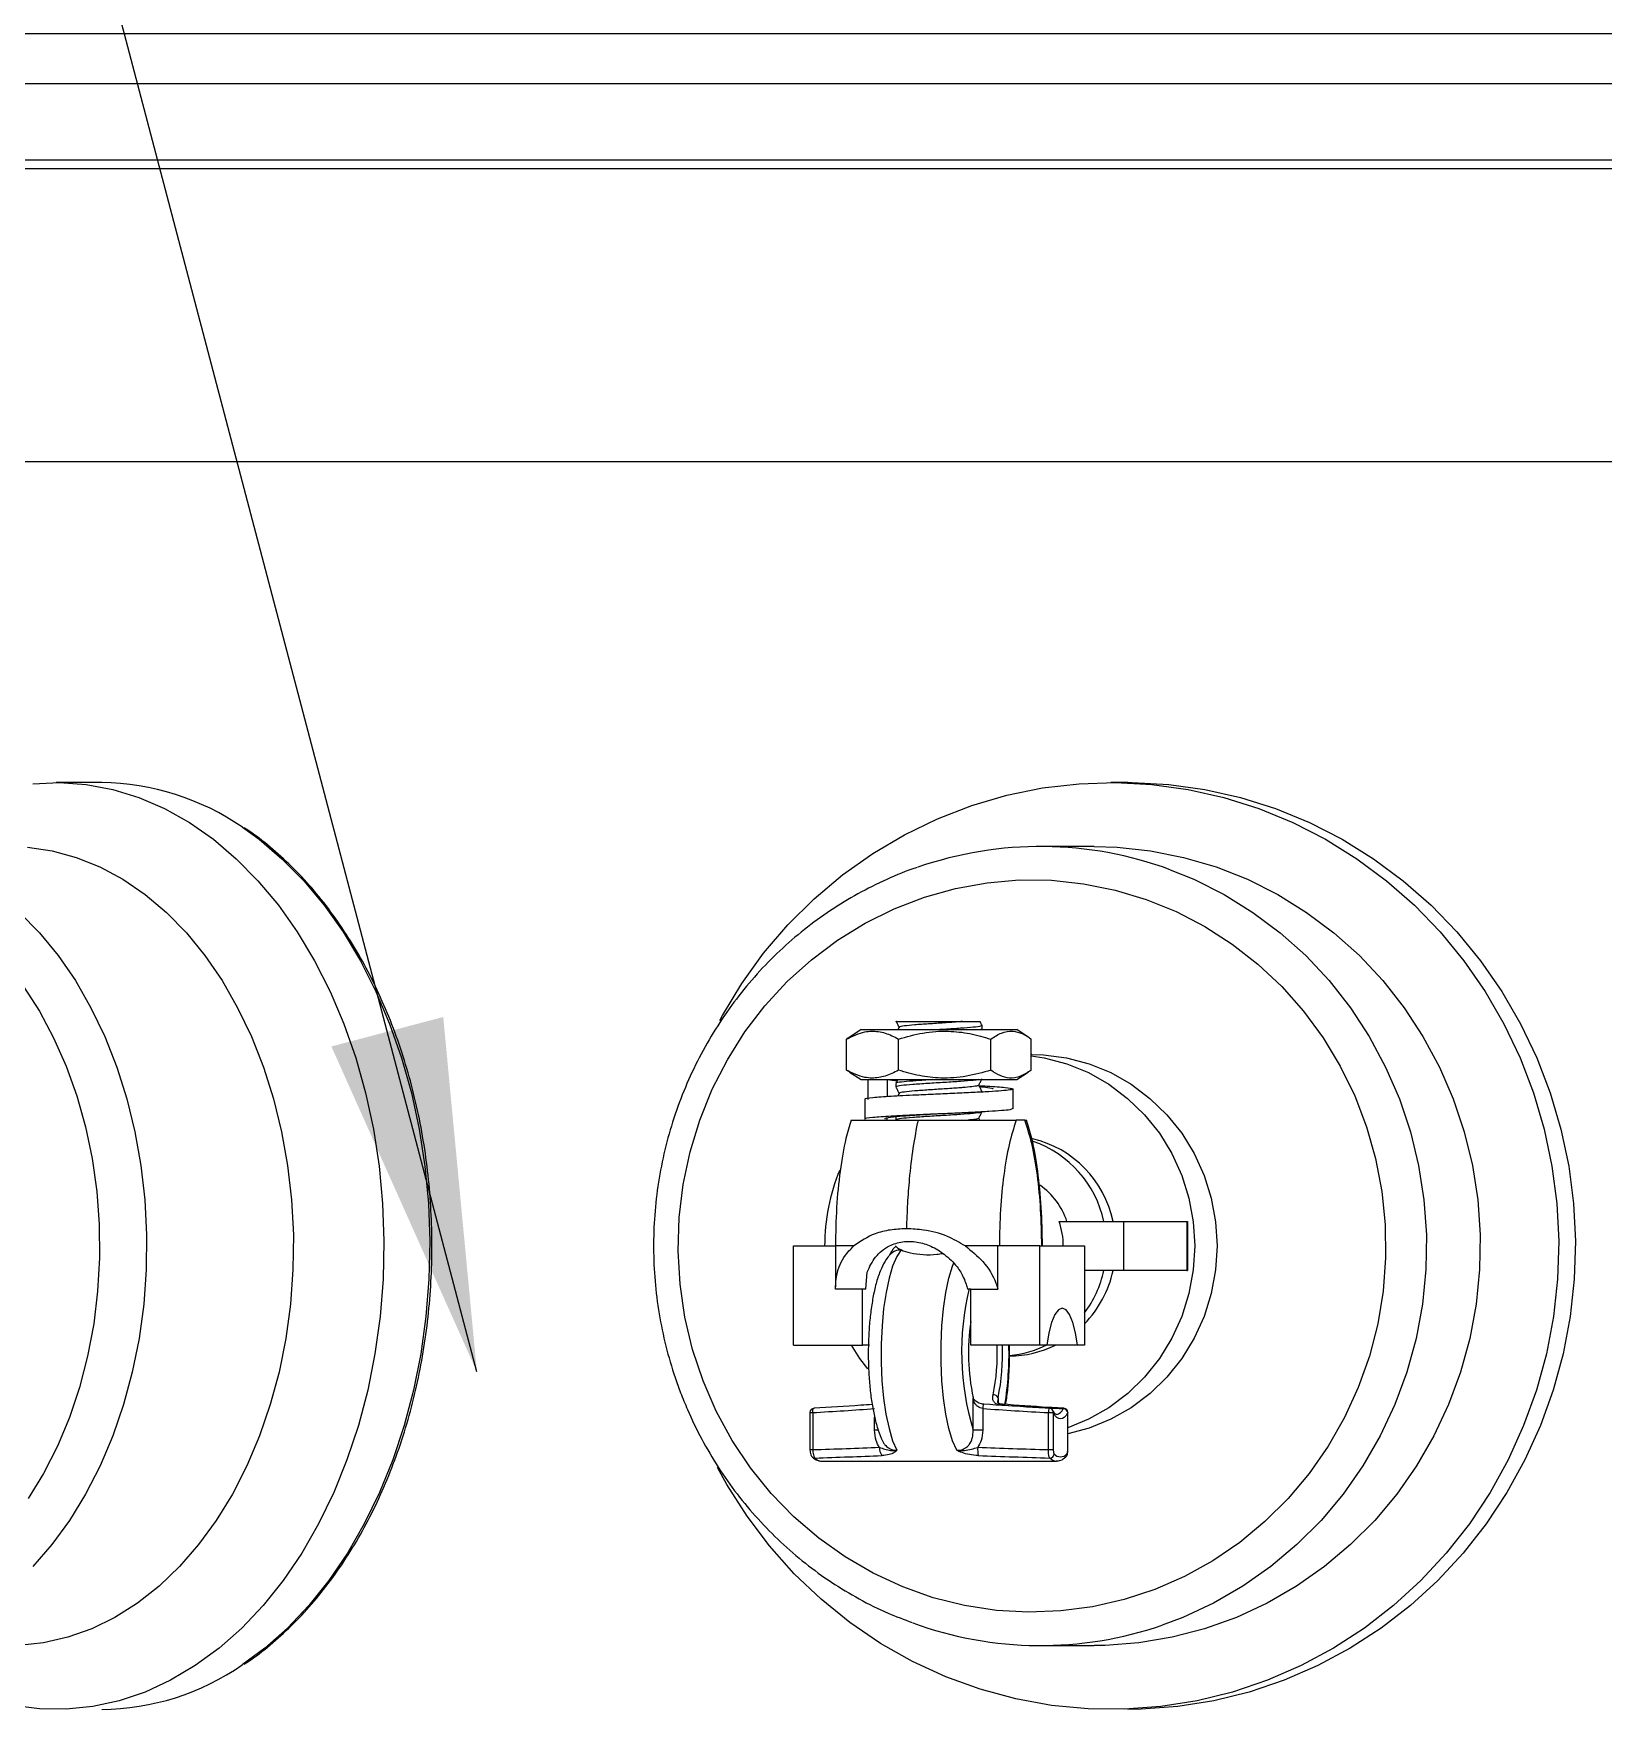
# Model space of a CAD drawing. Header units: millimetres. Extents: x 0 to 6631, y 0 to 4689.
# Drawn here: x 1209.8 to 1391.9, y 3363.9 to 3558.3 of the extents above; entities that cross this region are included whole.
import ezdxf

# ---------------------------------------------------------------- set-up
doc = ezdxf.new("R2010")
doc.units = ezdxf.units.MM
doc.header["$LTSCALE"] = 13
doc.layers.add('几何体', color=7, linetype='Continuous')
doc.layers.add('注释', color=2, linetype='Continuous')
doc.styles.get("Standard").update_dxf_attribs({"font": 'gbenor.shx', "bigfont": 'gbcbig.shx'})
doc.dimstyles.new('SLDDIMSTYLE2', dxfattribs={"dimtxt": 0.18, "dimasz": 40.8, "dimexe": 0, "dimexo": 0.0625, "dimgap": 0, "dimtad": 0, "dimtih": 1, "dimtoh": 1, "dimdec": 0, "dimrnd": 1e-09, "dimzin": 0, "dimdsep": 46, "dimtxsty": 'Standard', "dimsah": 1, "dimcen": 0.09, "dimadec": 0, "dimazin": 0, "dimtfac": 40.8, "dimtdec": 0, "dimtofl": 0, "dimtmove": 0, "dimatfit": 3, "dimfxl": 1, "dimfrac": 2, "dimtolj": 1, "dimtzin": 0, "dimarcsym": 0})

msp = doc.modelspace()

# ---------------------------------------------------------------- linework, layer by layer
at = {"layer": '几何体'}
for p, q in [((1162.88, 3558.35), (1647.83, 3558.35)), ((1652.35, 3552.53), (1158.35, 3552.53)), ((1133.85, 3542.69), (1676.85, 3542.69)), ((1158.35, 3543.69), (1652.35, 3543.69)), ((1134.42, 3508.69), (1676.29, 3508.69)), ((1217.7, 3471.46), (1212.39, 3471.46)), ((1336.67, 3471.46), (1334.72, 3471.46)), ((1332.8, 3464.03), (1326.57, 3464.03)), ((1304.44, 3441.91), (1304.07, 3441.69)), ((1304.07, 3438.09), (1304.07, 3441.69)), ((1305.76, 3442.79), (1304.43, 3441.93)), ((1305.76, 3442.79), (1319.84, 3442.79)), ((1310.17, 3443.07), (1310.03, 3442.79)), ((1310.09, 3438.09), (1310.09, 3441.69)), ((1319.7, 3442.85), (1319.63, 3442.79)), ((1319.78, 3442.85), (1319.78, 3443.26)), ((1319.84, 3442.79), (1323.8, 3442.79)), ((1320.8, 3438.09), (1320.8, 3441.69)), ((1325.14, 3441.93), (1323.8, 3442.79)), ((1325.49, 3438.09), (1325.49, 3441.69)), ((1325.57, 3439.91), (1325.49, 3439.91)), ((1304.07, 3438.09), (1304.44, 3437.88)), ((1304.42, 3437.85), (1305.76, 3436.99)), ((1323.8, 3436.99), (1325.14, 3437.85)), ((1305.76, 3436.99), (1319.84, 3436.99)), ((1306.57, 3434.69), (1306.57, 3436.99)), ((1308.76, 3436.99), (1309.93, 3436.84)), ((1308.76, 3436.99), (1308.76, 3435.01)), ((1309.78, 3436.55), (1309.78, 3436.14)), ((1319.84, 3436.99), (1323.8, 3436.99)), ((1323.4, 3433.61), (1323.4, 3435.91)), ((1306.17, 3434.72), (1306.17, 3432.42)), ((1310.17, 3435.4), (1310, 3435.08)), ((1308.76, 3432.29), (1308.76, 3432.5)), ((1309.78, 3432.72), (1309.78, 3432.31)), ((1314.79, 3433.01), (1314.79, 3433.01)), ((1319.52, 3432.29), (1319.4, 3432.51)), ((1319.7, 3433.27), (1319.68, 3433.25)), ((1324.76, 3432.29), (1323.73, 3432.29)), ((1324.76, 3432.29), (1324.98, 3432.29)), ((1328.73, 3420.54), (1336.21, 3420.54)), ((1336.21, 3414.84), (1336.21, 3420.54)), ((1336.21, 3420.54), (1343.55, 3420.54)), ((1343.55, 3420.54), (1343.55, 3414.84)), ((1343.55, 3420.54), (1343.61, 3420.54)), ((1343.61, 3420.54), (1343.61, 3414.84)), ((1311.05, 3419.69), (1310.93, 3419.69)), ((1297.9, 3406.19), (1297.9, 3417.69)), ((1297.9, 3417.69), (1302.77, 3417.69)), ((1302.77, 3417.69), (1302.77, 3412.94)), ((1321.61, 3412.69), (1321.61, 3417.69)), ((1326.49, 3417.69), (1321.61, 3417.69)), ((1326.49, 3406.19), (1326.49, 3417.69)), ((1326.49, 3417.69), (1331.67, 3417.69)), ((1331.67, 3417.69), (1331.67, 3406.19)), ((1306.31, 3412.69), (1306.46, 3414.65)), ((1336.21, 3414.84), (1331.67, 3414.84)), ((1343.55, 3414.84), (1336.21, 3414.84)), ((1343.55, 3414.84), (1343.61, 3414.84)), ((1305.91, 3412.69), (1302.77, 3412.69)), ((1306.31, 3412.69), (1305.91, 3412.69)), ((1305.91, 3406.19), (1305.91, 3412.69)), ((1318.47, 3412.69), (1318.09, 3412.69)), ((1318.47, 3412.69), (1321.61, 3412.69)), ((1318.47, 3406.19), (1318.47, 3412.69)), ((1297.9, 3406.19), (1305.91, 3406.19)), ((1306.72, 3406.19), (1305.91, 3406.19)), ((1326.49, 3406.19), (1318.47, 3406.19)), ((1327.29, 3406.19), (1326.49, 3406.19)), ((1330.86, 3406.19), (1327.29, 3406.19)), ((1331.67, 3406.19), (1330.86, 3406.19)), ((1300.29, 3398.86), (1300.29, 3398.86)), ((1318.74, 3396.34), (1318.74, 3400.08)), ((1319.86, 3398.83), (1319.86, 3396.34)), ((1321.64, 3400.08), (1321.62, 3399.71)), ((1321.64, 3400.08), (1321.64, 3399.52)), ((1299.82, 3398.36), (1299.82, 3394.06)), ((1299.82, 3398.36), (1300.14, 3398.36)), ((1300.14, 3398.36), (1300.14, 3394.06)), ((1307.32, 3396.34), (1307.32, 3397.82)), ((1327.48, 3394.06), (1327.48, 3398.36)), ((1327.48, 3398.36), (1328.04, 3398.36)), ((1328.04, 3398.36), (1328.04, 3394.06)), ((1329.73, 3394.06), (1329.73, 3398.36)), ((1329.74, 3398.36), (1329.73, 3398.36)), ((1329.74, 3394.06), (1329.74, 3398.36)), ((1307.74, 3396.34), (1307.32, 3396.34)), ((1319.86, 3396.34), (1318.74, 3396.34)), ((1300.14, 3394.06), (1299.82, 3394.06)), ((1328.04, 3394.06), (1327.48, 3394.06)), ((1329.73, 3394.06), (1329.74, 3394.06)), ((1329.74, 3394.06), (1329.74, 3394.06)), ((1301.03, 3392.74), (1301.16, 3392.73)), ((1301.16, 3392.73), (1328.4, 3392.73)), ((1326.57, 3371.35), (1332.8, 3371.35))]:
    msp.add_line(p, q, dxfattribs=at)
at = {"layer": '几何体', "flags": 128}
for points in [[(1209.68, 3471.32), (1212.78, 3471.46), (1215.88, 3471.23), (1218.95, 3470.65), (1221.98, 3469.72), (1224.95, 3468.44), (1227.84, 3466.82), (1230.62, 3464.88), (1233.27, 3462.62), (1235.79, 3460.06), (1238.16, 3457.23), (1240.35, 3454.12), (1242.36, 3450.78), (1244.17, 3447.21), (1245.76, 3443.45), (1247.14, 3439.52), (1248.28, 3435.44), (1249.18, 3431.25), (1249.84, 3426.96), (1250.25, 3422.61), (1250.41, 3418.23), (1250.31, 3413.85), (1249.97, 3409.49), (1249.37, 3405.18), (1248.53, 3400.96), (1247.44, 3396.85), (1246.12, 3392.88), (1244.58, 3389.08), (1242.83, 3385.46), (1240.87, 3382.06), (1238.72, 3378.9), (1236.39, 3375.99), (1233.91, 3373.36), (1231.28, 3371.03), (1228.53, 3369.01), (1225.67, 3367.31), (1222.73, 3365.94), (1219.71, 3364.92), (1216.64, 3364.26), (1213.55, 3363.94), (1210.45, 3363.99), (1207.36, 3364.39)], [(1289.35, 3443.85), (1289.66, 3444.42), (1291.91, 3448.13), (1294.45, 3451.65), (1297.26, 3454.93), (1300.32, 3457.97), (1303.6, 3460.74), (1307.1, 3463.22), (1310.77, 3465.4), (1314.61, 3467.26), (1318.58, 3468.8), (1322.66, 3469.99), (1326.81, 3470.83), (1331.03, 3471.32), (1335.26, 3471.46), (1339.49, 3471.23), (1343.69, 3470.65), (1347.83, 3469.72), (1351.88, 3468.44), (1355.82, 3466.82), (1359.62, 3464.88), (1363.25, 3462.62), (1366.7, 3460.06), (1369.93, 3457.23), (1372.92, 3454.12), (1375.66, 3450.78), (1378.13, 3447.21), (1380.31, 3443.45), (1382.19, 3439.52), (1383.75, 3435.44), (1384.98, 3431.25), (1385.88, 3426.96), (1386.44, 3422.61), (1386.66, 3418.23), (1386.53, 3413.85), (1386.05, 3409.49), (1385.24, 3405.18), (1384.09, 3400.96), (1382.6, 3396.85), (1380.8, 3392.88), (1378.7, 3389.08), (1376.3, 3385.46), (1373.62, 3382.06), (1370.69, 3378.9), (1367.52, 3375.99), (1364.12, 3373.36), (1360.54, 3371.03), (1356.78, 3369.01), (1352.87, 3367.31), (1348.84, 3365.94), (1344.72, 3364.92), (1340.53, 3364.26), (1336.31, 3363.94), (1332.07, 3363.99), (1327.85, 3364.39), (1323.68, 3365.15), (1319.58, 3366.26), (1315.58, 3367.71), (1311.71, 3369.49), (1307.99, 3371.59), (1304.45, 3374), (1301.11, 3376.7), (1297.99, 3379.67), (1295.12, 3382.9), (1292.52, 3386.36), (1290.19, 3390.02), (1289.1, 3392)], [(1336.67, 3471.46), (1337.2, 3471.46), (1341.43, 3471.23), (1345.63, 3470.65), (1349.77, 3469.72), (1353.83, 3468.44), (1357.77, 3466.82), (1361.56, 3464.88), (1365.2, 3462.62), (1368.64, 3460.06), (1371.87, 3457.23), (1374.86, 3454.12), (1377.61, 3450.78), (1380.07, 3447.21), (1382.25, 3443.45), (1384.13, 3439.52), (1385.69, 3435.44), (1386.93, 3431.25), (1387.83, 3426.96), (1388.39, 3422.61), (1388.6, 3418.23), (1388.47, 3413.85), (1388, 3409.49), (1387.18, 3405.18), (1386.03, 3400.96), (1384.55, 3396.85), (1382.75, 3392.88), (1380.64, 3389.08), (1378.24, 3385.46), (1375.57, 3382.06), (1372.63, 3378.9), (1369.46, 3375.99), (1366.07, 3373.36), (1362.48, 3371.03), (1358.72, 3369.01), (1354.81, 3367.31), (1350.78, 3365.94), (1346.66, 3364.92), (1342.48, 3364.26), (1338.25, 3363.94), (1336.67, 3363.92)], [(1233.99, 3466.27), (1235.92, 3464.88), (1238.58, 3462.62), (1241.1, 3460.06), (1243.47, 3457.23), (1245.66, 3454.12), (1247.67, 3450.78), (1249.47, 3447.21), (1251.07, 3443.45), (1252.44, 3439.52), (1253.59, 3435.44), (1254.49, 3431.25), (1255.15, 3426.96), (1255.56, 3422.61), (1255.72, 3418.23), (1255.62, 3413.85), (1255.27, 3409.49), (1254.68, 3405.18), (1253.83, 3400.96), (1252.75, 3396.85), (1251.43, 3392.88), (1249.89, 3389.08), (1248.13, 3385.46), (1246.17, 3382.06), (1244.03, 3378.9), (1241.7, 3375.99), (1239.22, 3373.36), (1236.59, 3371.03), (1233.97, 3369.09)], [(1209.07, 3463.95), (1211.92, 3463.54), (1214.72, 3462.77), (1217.47, 3461.67), (1220.14, 3460.23), (1222.72, 3458.46), (1225.17, 3456.39), (1227.49, 3454.02), (1229.65, 3451.37), (1231.64, 3448.47), (1233.44, 3445.33), (1235.04, 3441.98), (1236.44, 3438.45), (1237.6, 3434.76), (1238.54, 3430.94), (1239.24, 3427.02), (1239.69, 3423.03), (1239.9, 3419), (1239.85, 3414.95), (1239.56, 3410.93), (1239.02, 3406.96), (1238.24, 3403.07), (1237.22, 3399.3), (1235.97, 3395.66), (1234.5, 3392.19), (1232.83, 3388.91), (1230.96, 3385.86), (1228.9, 3383.04), (1226.68, 3380.49), (1224.32, 3378.22), (1221.82, 3376.26), (1219.21, 3374.6), (1216.51, 3373.28), (1213.74, 3372.29), (1210.91, 3371.65), (1208.06, 3371.36)], [(1332.8, 3464.03), (1335.44, 3463.95), (1339.33, 3463.54), (1343.16, 3462.77), (1346.92, 3461.67), (1350.57, 3460.23), (1354.08, 3458.46), (1357.43, 3456.39), (1360.6, 3454.02), (1363.55, 3451.37), (1366.27, 3448.47), (1368.73, 3445.33), (1370.92, 3441.98), (1372.82, 3438.45), (1374.42, 3434.76), (1375.7, 3430.94), (1376.65, 3427.02), (1377.27, 3423.03), (1377.55, 3419), (1377.49, 3414.95), (1377.09, 3410.93), (1376.35, 3406.96), (1375.28, 3403.07), (1373.89, 3399.3), (1372.19, 3395.66), (1370.18, 3392.19), (1367.89, 3388.91), (1365.34, 3385.86), (1362.53, 3383.04), (1359.5, 3380.49), (1356.27, 3378.22), (1352.86, 3376.26), (1349.29, 3374.6), (1345.6, 3373.28), (1341.82, 3372.29), (1337.96, 3371.65), (1334.07, 3371.36), (1332.8, 3371.35)], [(1341.6, 3461.34), (1344.34, 3460.23), (1347.85, 3458.46), (1351.2, 3456.39), (1354.37, 3454.02), (1357.32, 3451.37), (1360.04, 3448.47), (1362.5, 3445.33), (1364.69, 3441.98), (1366.59, 3438.45), (1368.19, 3434.76), (1369.47, 3430.94), (1370.42, 3427.02), (1371.04, 3423.03), (1371.32, 3419), (1371.26, 3414.95), (1370.86, 3410.93), (1370.12, 3406.96), (1369.05, 3403.07), (1367.66, 3399.3), (1365.96, 3395.66), (1363.95, 3392.19), (1361.66, 3388.91), (1359.11, 3385.86), (1356.3, 3383.04), (1353.27, 3380.49), (1350.04, 3378.22), (1346.63, 3376.26), (1343.06, 3374.6), (1340.66, 3373.7)], [(1287.42, 3402.04), (1286.21, 3405.69), (1285.32, 3409.45), (1284.76, 3413.27), (1284.54, 3417.13), (1284.66, 3421), (1285.12, 3424.84), (1285.92, 3428.62), (1287.04, 3432.3), (1288.49, 3435.87), (1290.24, 3439.29), (1292.28, 3442.52), (1294.6, 3445.56), (1297.18, 3448.36), (1299.99, 3450.9), (1303.01, 3453.17), (1306.22, 3455.15), (1309.59, 3456.82), (1313.09, 3458.16), (1316.7, 3459.17), (1320.38, 3459.83), (1324.1, 3460.15), (1327.84, 3460.11), (1331.56, 3459.72), (1335.22, 3458.98), (1338.81, 3457.9), (1342.29, 3456.49), (1345.63, 3454.75), (1348.8, 3452.71), (1351.78, 3450.38), (1354.54, 3447.78), (1357.07, 3444.93), (1359.33, 3441.85), (1361.31, 3438.57), (1363, 3435.12), (1364.37, 3431.53), (1365.43, 3427.82), (1366.15, 3424.02), (1366.54, 3420.18), (1366.59, 3416.31), (1366.3, 3412.45), (1365.67, 3408.64), (1364.71, 3404.9), (1363.42, 3401.27), (1361.82, 3397.78), (1359.93, 3394.45), (1357.74, 3391.31), (1355.29, 3388.39), (1352.59, 3385.71), (1349.67, 3383.3), (1346.55, 3381.18), (1343.26, 3379.35), (1339.82, 3377.85), (1336.26, 3376.67), (1332.61, 3375.83), (1328.91, 3375.35), (1325.17, 3375.21), (1321.45, 3375.42), (1317.75, 3375.98), (1314.12, 3376.89), (1310.58, 3378.14), (1307.17, 3379.72), (1303.91, 3381.61), (1300.83, 3383.79), (1297.96, 3386.26), (1295.31, 3388.99), (1292.92, 3391.96), (1290.79, 3395.14), (1288.96, 3398.51), (1287.42, 3402.04)], [(1208.15, 3456.39), (1210.47, 3454.02), (1212.63, 3451.37), (1214.62, 3448.47), (1216.42, 3445.33), (1218.02, 3441.98), (1219.42, 3438.45), (1220.58, 3434.76), (1221.52, 3430.94), (1222.22, 3427.02), (1222.67, 3423.03), (1222.88, 3419), (1222.83, 3414.95), (1222.54, 3410.93), (1222, 3406.96), (1221.22, 3403.07), (1220.2, 3399.3), (1218.95, 3395.66), (1217.48, 3392.19), (1215.81, 3388.91), (1213.94, 3385.86), (1211.88, 3383.04), (1209.67, 3380.49)], [(1208.6, 3447.78), (1210.44, 3444.93), (1212.1, 3441.85), (1213.55, 3438.57), (1214.79, 3435.12), (1215.79, 3431.53), (1216.56, 3427.82), (1217.1, 3424.02), (1217.38, 3420.18), (1217.41, 3416.31), (1217.2, 3412.45), (1216.74, 3408.64), (1216.04, 3404.9), (1215.1, 3401.27), (1213.93, 3397.78), (1212.54, 3394.45), (1210.94, 3391.31), (1209.14, 3388.39)], [(1325.49, 3439.76), (1327, 3439.52), (1329.61, 3438.82), (1332.12, 3437.8), (1334.48, 3436.45), (1336.66, 3434.81), (1338.63, 3432.91), (1340.35, 3430.76), (1341.79, 3428.4), (1342.94, 3425.88), (1343.77, 3423.22), (1344.28, 3420.48), (1344.45, 3417.7), (1344.28, 3414.91), (1343.78, 3412.17), (1342.94, 3409.51), (1341.8, 3406.99), (1340.35, 3404.63), (1338.64, 3402.48), (1336.67, 3400.57), (1334.49, 3398.93), (1332.13, 3397.59), (1329.74, 3396.6)], [(1325.57, 3439.91), (1326.92, 3439.87), (1329.59, 3439.52), (1332.2, 3438.82), (1334.71, 3437.8), (1337.07, 3436.45), (1339.25, 3434.81), (1341.22, 3432.91), (1342.94, 3430.76), (1344.38, 3428.4), (1345.53, 3425.88), (1346.36, 3423.22), (1346.87, 3420.48), (1347.04, 3417.7), (1346.87, 3414.91), (1346.37, 3412.17), (1345.53, 3409.51), (1344.39, 3406.99), (1342.94, 3404.63), (1341.22, 3402.48), (1339.26, 3400.57), (1337.08, 3398.93), (1334.72, 3397.59), (1332.21, 3396.56), (1329.74, 3395.89)], [(1310.41, 3417.24), (1309.89, 3416.47), (1309.41, 3415.36), (1308.99, 3413.96), (1308.64, 3412.31), (1308.36, 3410.44), (1308.18, 3408.42), (1308.08, 3406.31), (1308.08, 3404.16), (1308.17, 3402.05), (1308.36, 3400.03), (1308.63, 3398.16), (1308.99, 3396.5), (1309.41, 3395.1), (1309.88, 3394)], [(1316.84, 3394), (1316.36, 3395.1), (1315.94, 3396.5), (1315.59, 3398.16), (1315.32, 3400.03), (1315.13, 3402.05), (1315.03, 3404.16), (1315.04, 3406.31), (1315.13, 3408.42), (1315.32, 3410.44), (1315.59, 3412.31), (1315.94, 3413.96), (1316.37, 3415.36), (1316.51, 3415.73)], [(1330.86, 3406.19), (1330.62, 3407.63), (1330.31, 3408.83), (1329.93, 3409.74), (1329.52, 3410.3), (1329.08, 3410.49), (1328.64, 3410.3), (1328.22, 3409.74), (1327.84, 3408.83), (1327.53, 3407.63), (1327.29, 3406.19)], [(1306.53, 3403.42), (1305.62, 3404.62), (1304.62, 3406.19)], [(1300.14, 3398.36), (1300.14, 3398.48), (1300.15, 3398.6), (1300.17, 3398.7), (1300.2, 3398.78), (1300.24, 3398.83), (1300.28, 3398.86), (1300.29, 3398.86)], [(1329.27, 3398.86), (1329.23, 3398.85), (1329.19, 3398.81)], [(1329.73, 3398.36), (1329.52, 3398.04), (1329.32, 3397.81), (1329.1, 3397.67), (1328.88, 3397.63), (1328.67, 3397.67), (1328.45, 3397.81), (1328.24, 3398.04), (1328.04, 3398.36)]]:
    msp.add_lwpolyline(points, dxfattribs=at)
at = {"layer": '几何体'}
for centre, radius, start, end in [((1217.3, 3442.03), 29.43, 55.4585, 89.229), ((1326.57, 3420.68), 43.35, 69.7238, 109.1588), ((1322.72, 3417.94), 12.54, 11.956, 76.5712), ((1321.58, 3417.91), 12.6, 12.0416, 70.8995), ((1324.4, 3417.7), 22.88, 157.3978, 180.0323), ((1321.64, 3417.83), 8.44, 18.7371, 54.8588), ((1320.43, 3417.69), 8.77, 359.9856, 18.9496), ((1310.39, 3415.44), 1.79, 89.3647, 137.7365), ((1321.27, 3417.62), 12.94, 323.4844, 347.5821), ((1322.42, 3417.59), 12.86, 315.9201, 347.6437), ((1348.44, 3405.36), 31.03, 166.2325, 196.8974), ((1343.7, 3405.27), 25.49, 171.7664, 191.7427), ((1298.65, 3405.14), 22.9, 348.1044, 2.6192), ((1297.83, 3405.12), 24.33, 348.0573, 2.5207), ((1287.08, 3405.14), 35.83, 350.5815, 1.6818), ((1321.88, 3416.93), 11.99, 275.2654, 296.8257), ((1322.98, 3416.91), 11.97, 270.0336, 296.4206), ((1300.32, 3398.36), 0.5, 93.2132, 180), ((1320.75, 3398.89), 0.897, 150.9022, 183.9912), ((1321.1, 3399.83), 0.595, 25.4311, 93.8957), ((1322.1, 3399.21), 0.121, 92.5311, 159.112), ((1328.42, 3398.43), 0.941, 152.7826, 184.1933), ((1327.56, 3398.36), 0.5, 28.6609, 86.9723), ((1328.19, 3399.17), 1.06, 281.5396, 340.4109), ((1329.19, 3398.27), 0.542, 9.5593, 90.4189), ((1329.24, 3398.36), 0.5, 0, 86.7868), ((1327.65, 3398.41), 0.396, 352.5359, 28.3621), ((1300.38, 3393.54), 0.453, 227.3716, 270.41), ((1301.26, 3393.91), 1.2, 223.4635, 258.7872), ((1309.36, 3394.26), 1.49, 177.159, 215.9023), ((1322.33, 3394.07), 3.06, 175.1785, 193.0204), ((1327.62, 3393.61), 0.522, 270.7751, 355.9692), ((1328.46, 3393.87), 1.14, 222.9012, 266.8776), ((1328.88, 3394.22), 0.984, 220.9944, 319.0056), ((1329.17, 3393.54), 0.455, 313.915, 4.3057), ((1326.57, 3414.69), 43.35, 249.9955, 288.9664), ((1217.41, 3393), 29.08, 270.5634, 304.7139)]:
    msp.add_arc(centre, radius, start, end, dxfattribs=at)
for centre, major_axis, ratio, start_param, end_param in [((1272.7, 3405.23), (64.1, 0), 0.11856, 5.154621, 5.28286), ((1356.6, 3405.23), (68.04, 0), 0.111705, 4.141918, 4.270157), ((1356.68, 3405.23), (64.23, 0), 0.110537, 4.141918, 4.270157), ((1276.9, 3405.23), (97, 0), 0.11856, 4.954355, 5.037412), ((1277.26, 3405.23), (96.74, 0), 0.129215, 4.953806, 5.037412), ((1352.15, 3405.23), (102.95, 0), 0.111705, 4.387366, 4.470423), ((1352.3, 3405.23), (103.21, 0), 0.121114, 4.387366, 4.470972)]:
    msp.add_ellipse(centre, major_axis=major_axis, ratio=ratio, start_param=start_param, end_param=end_param, dxfattribs=at)
for points, knots in [([(1234.19, 3369.18), (1234.34, 3369.27), (1235.38, 3369.91), (1237.23, 3371.39), (1239.71, 3373.61), (1242.05, 3376.11), (1244.24, 3378.85), (1246.28, 3381.82), (1248.16, 3385.01), (1249.85, 3388.38), (1251.35, 3391.93), (1252.66, 3395.63), (1253.76, 3399.46), (1254.64, 3403.39), (1255.31, 3407.41), (1255.76, 3411.49), (1255.99, 3415.61), (1255.99, 3419.73), (1255.76, 3423.85), (1255.32, 3427.93), (1254.65, 3431.95), (1253.76, 3435.88), (1252.67, 3439.71), (1251.36, 3443.42), (1249.86, 3446.97), (1248.17, 3450.35), (1246.3, 3453.53), (1244.25, 3456.51), (1242.05, 3459.26), (1239.71, 3461.77), (1237.23, 3463.99), (1235.38, 3465.46), (1234.35, 3466.1), (1234.21, 3466.19)], [0, 0, 0, 0, 0.0056178, 0.0396022, 0.0736256, 0.1076814, 0.1417621, 0.1758607, 0.2099709, 0.244088, 0.2782083, 0.3123288, 0.3464482, 0.380566, 0.4146822, 0.4487971, 0.4829113, 0.5170255, 0.5511407, 0.5852573, 0.6193764, 0.6534985, 0.6876244, 0.7217543, 0.7558884, 0.790026, 0.8241657, 0.8583045, 0.8924386, 0.9265627, 0.9606703, 0.9947536, 1, 1, 1, 1]), ([(1312.27, 3461.6), (1312.1, 3461.54), (1310.73, 3461.12), (1308.28, 3460.05), (1304.95, 3458.37), (1301.78, 3456.38), (1298.77, 3454.14), (1295.95, 3451.65), (1293.34, 3448.93), (1290.96, 3445.99), (1288.82, 3442.86), (1286.93, 3439.56), (1285.32, 3436.11), (1283.99, 3432.53), (1282.95, 3428.85), (1282.2, 3425.09), (1281.76, 3421.29), (1281.63, 3417.45), (1281.8, 3413.62), (1282.28, 3409.82), (1283.06, 3406.07), (1283.95, 3403.02), (1284.6, 3401.24), (1284.82, 3400.66)], [0, 0, 0, 0, 0.007633, 0.058432, 0.109241, 0.160063, 0.210899, 0.26175, 0.312619, 0.363504, 0.414405, 0.465323, 0.516255, 0.567201, 0.618159, 0.669127, 0.720104, 0.771087, 0.822074, 0.873063, 0.924052, 0.975038, 1, 1, 1, 1]), ([(1309.78, 3443.8), (1309.85, 3443.67), (1309.97, 3443.42), (1310.1, 3443.18), (1310.16, 3443.05)], [0, 0, 0, 0, 0.506905, 1, 1, 1, 1]), ([(1309.88, 3443.73), (1309.86, 3443.73), (1309.79, 3443.73), (1310.23, 3443.73), (1311.17, 3443.73), (1312.54, 3443.73), (1314.13, 3443.73), (1315.75, 3443.73), (1316.88, 3443.73), (1317.4, 3443.73), (1317.51, 3443.73)], [0, 0, 0, 0, 0.048326, 0.204282, 0.359897, 0.512776, 0.664827, 0.814641, 0.963122, 1, 1, 1, 1]), ([(1317.51, 3443.73), (1317.37, 3443.72), (1316.74, 3443.67), (1315.4, 3443.57), (1313.56, 3443.45), (1311.89, 3443.34), (1310.71, 3443.21), (1310.14, 3443.13), (1310.22, 3443.08), (1310.23, 3443.07)], [0, 0, 0, 0, 0.0498198, 0.2316683, 0.4122895, 0.5929108, 0.7747593, 0.9550422, 1, 1, 1, 1]), ([(1317.51, 3443.73), (1317.91, 3443.73), (1318.71, 3443.73), (1319.42, 3443.73), (1319.49, 3443.73), (1319.52, 3443.73)], [0, 0, 0, 0, 0.343461, 0.686866, 1, 1, 1, 1]), ([(1319.78, 3443.27), (1319.71, 3443.4), (1319.64, 3443.55), (1319.56, 3443.71), (1319.54, 3443.74)], [0, 0, 0, 0, 0.808721, 1, 1, 1, 1]), ([(1304.07, 3441.69), (1304.77, 3442.03), (1305.98, 3442.62), (1307.77, 3442.64), (1309.07, 3442.24), (1309.83, 3441.83), (1310.09, 3441.69)], [0, 0, 0, 0, 0.356439, 0.6081286, 0.8684544, 1, 1, 1, 1]), ([(1310.09, 3441.69), (1311.03, 3441.96), (1312.92, 3442.5), (1315.73, 3442.69), (1318.39, 3442.39), (1319.99, 3441.92), (1320.8, 3441.69)], [0, 0, 0, 0, 0.267276, 0.541818, 0.768445, 1, 1, 1, 1]), ([(1319.71, 3443.27), (1319.71, 3443.24), (1319.72, 3443.17), (1318.83, 3443.06), (1317.35, 3442.94), (1315.91, 3442.85), (1315.08, 3442.8), (1314.9, 3442.79)], [0, 0, 0, 0, 0.186065, 0.435219, 0.68299, 0.932909, 1, 1, 1, 1]), ([(1320.8, 3441.69), (1321.21, 3441.96), (1322.04, 3442.5), (1323.27, 3442.69), (1324.44, 3442.39), (1325.14, 3441.92), (1325.49, 3441.69)], [0, 0, 0, 0, 0.267276, 0.541818, 0.768445, 1, 1, 1, 1]), ([(1310.09, 3438.09), (1309.83, 3437.95), (1309.08, 3437.55), (1307.78, 3437.14), (1305.99, 3437.15), (1304.77, 3437.74), (1304.07, 3438.09)], [0, 0, 0, 0, 0.131547, 0.383647, 0.643559, 1, 1, 1, 1]), ([(1320.8, 3438.09), (1319.87, 3437.82), (1317.97, 3437.28), (1315.16, 3437.09), (1312.5, 3437.39), (1310.9, 3437.85), (1310.09, 3438.09)], [0, 0, 0, 0, 0.267276, 0.541818, 0.768445, 1, 1, 1, 1]), ([(1325.49, 3438.09), (1325.08, 3437.82), (1324.25, 3437.28), (1323.02, 3437.09), (1321.86, 3437.39), (1321.16, 3437.85), (1320.8, 3438.09)], [0, 0, 0, 0, 0.267276, 0.541818, 0.768445, 1, 1, 1, 1]), ([(1319.43, 3436.29), (1319.74, 3436.27), (1321.06, 3436.21), (1322.61, 3436.09), (1323.6, 3435.94), (1323.24, 3435.8), (1322.11, 3435.69), (1320.64, 3435.59), (1318.77, 3435.49), (1316.64, 3435.39), (1314.37, 3435.29), (1311.77, 3435.17), (1309.05, 3435.04), (1307.01, 3434.89), (1306.06, 3434.78), (1306.23, 3434.73), (1306.25, 3434.72)], [0, 0, 0, 0, 0.029486, 0.125557, 0.220804, 0.316582, 0.380461, 0.44478, 0.50829, 0.572697, 0.63633, 0.700472, 0.795898, 0.891969, 0.987216, 1, 1, 1, 1]), ([(1310, 3436.99), (1309.99, 3436.97), (1309.92, 3436.83), (1309.85, 3436.69), (1309.78, 3436.56)], [0, 0, 0, 0, 0.117647, 1, 1, 1, 1]), ([(1309.78, 3436.13), (1309.85, 3436.01), (1309.97, 3435.76), (1310.1, 3435.51), (1310.16, 3435.39)], [0, 0, 0, 0, 0.5069049, 1, 1, 1, 1]), ([(1319.39, 3436.99), (1319.21, 3436.96), (1318.77, 3436.89), (1317.33, 3436.78), (1315.45, 3436.66), (1313.45, 3436.54), (1311.65, 3436.42), (1310.37, 3436.3), (1309.74, 3436.2), (1309.85, 3436.15), (1309.88, 3436.13)], [0, 0, 0, 0, 0.104905, 0.243968, 0.384238, 0.523563, 0.662887, 0.803157, 0.94222, 1, 1, 1, 1]), ([(1314.09, 3436.99), (1313.89, 3436.98), (1313.03, 3436.92), (1311.65, 3436.83), (1310.38, 3436.71), (1309.76, 3436.62), (1309.84, 3436.57), (1309.86, 3436.56)], [0, 0, 0, 0, 0.086757, 0.366973, 0.64909, 0.928782, 1, 1, 1, 1]), ([(1319.31, 3436.33), (1319.3, 3436.31), (1319.3, 3436.25), (1318.65, 3436.16), (1317.81, 3436.08), (1316.73, 3436), (1315.4, 3435.91), (1313.56, 3435.79), (1311.89, 3435.67), (1310.71, 3435.55), (1310.14, 3435.46), (1310.22, 3435.41), (1310.23, 3435.4)], [0, 0, 0, 0, 0.070637, 0.18146, 0.291945, 0.32722, 0.455979, 0.583869, 0.711759, 0.840517, 0.968167, 1, 1, 1, 1]), ([(1319.39, 3436.33), (1319.46, 3436.46), (1319.58, 3436.71), (1319.71, 3436.96), (1319.78, 3437.08)], [0, 0, 0, 0, 0.4999987, 1, 1, 1, 1]), ([(1319.78, 3435.6), (1319.71, 3435.73), (1319.59, 3435.98), (1319.46, 3436.22), (1319.4, 3436.35)], [0, 0, 0, 0, 0.506836, 1, 1, 1, 1]), ([(1319.49, 3436.18), (1319.81, 3436.15), (1320.68, 3436.07), (1321.18, 3435.98), (1321.04, 3435.92), (1321.01, 3435.91)], [0, 0, 0, 0, 0.328299, 0.879616, 1, 1, 1, 1]), ([(1304.61, 3432.28), (1304.4, 3431.6), (1303.88, 3429.93), (1303.29, 3426.44), (1302.85, 3422.19), (1302.8, 3419.19), (1302.77, 3417.69)], [0, 0, 0, 0, 0.188096, 0.45994, 0.730574, 1, 1, 1, 1]), ([(1304.58, 3432.29), (1304.58, 3432.29), (1304.49, 3432.29), (1304.76, 3432.29), (1305.41, 3432.29), (1306.83, 3432.29), (1309.16, 3432.29), (1311.31, 3432.29), (1312.39, 3432.29)], [0, 0, 0, 0, 0.010906, 0.14999, 0.286803, 0.433699, 0.716119, 1, 1, 1, 1]), ([(1323.29, 3433.61), (1323.25, 3433.57), (1323.19, 3433.49), (1322.1, 3433.39), (1320.65, 3433.29), (1318.77, 3433.19), (1316.64, 3433.09), (1314.37, 3432.99), (1311.77, 3432.87), (1309.05, 3432.74), (1307.01, 3432.59), (1306.06, 3432.48), (1306.23, 3432.43), (1306.25, 3432.42)], [0, 0, 0, 0, 0.099098, 0.183317, 0.268116, 0.351849, 0.436766, 0.520661, 0.605227, 0.731039, 0.857701, 0.983278, 1, 1, 1, 1]), ([(1314.8, 3433.01), (1314.14, 3432.97), (1312.66, 3432.88), (1310.58, 3432.74), (1309.08, 3432.59), (1308.39, 3432.48), (1308.51, 3432.43), (1308.52, 3432.42)], [0, 0, 0, 0, 0.202148, 0.456417, 0.712411, 0.966204, 1, 1, 1, 1]), ([(1319.67, 3433.24), (1319.66, 3433.22), (1319.65, 3433.16), (1318.82, 3433.06), (1317.35, 3432.95), (1315.45, 3432.83), (1313.46, 3432.71), (1311.65, 3432.59), (1310.37, 3432.47), (1309.74, 3432.37), (1309.85, 3432.31), (1309.88, 3432.3)], [0, 0, 0, 0, 0.057142, 0.184542, 0.311233, 0.439023, 0.565951, 0.69288, 0.82067, 0.947361, 1, 1, 1, 1]), ([(1311.05, 3419.69), (1311.08, 3420.67), (1311.15, 3422.62), (1311.39, 3425.78), (1311.77, 3429.11), (1312.18, 3431.23), (1312.39, 3432.29)], [0, 0, 0, 0, 0.213867, 0.427737, 0.713867, 1, 1, 1, 1]), ([(1312.39, 3432.29), (1313.49, 3432.29), (1315.71, 3432.29), (1318.59, 3432.29), (1320.71, 3432.29), (1322.1, 3432.29), (1323.17, 3432.29), (1323.54, 3432.29), (1323.73, 3432.29)], [0, 0, 0, 0, 0.2485893, 0.4982993, 0.6282504, 0.749296, 0.8722854, 1, 1, 1, 1]), ([(1319.31, 3432.5), (1319.3, 3432.48), (1319.29, 3432.42), (1318.83, 3432.35), (1318.31, 3432.3), (1318.16, 3432.29)], [0, 0, 0, 0, 0.313101, 0.80433, 1, 1, 1, 1]), ([(1319.39, 3432.5), (1319.46, 3432.62), (1319.58, 3432.88), (1319.71, 3433.13), (1319.78, 3433.25)], [0, 0, 0, 0, 0.499999, 1, 1, 1, 1]), ([(1323.73, 3432.29), (1323.45, 3431.38), (1322.88, 3429.57), (1322.27, 3425.97), (1321.87, 3421.95), (1321.81, 3419.11), (1321.79, 3417.69)], [0, 0, 0, 0, 0.250026, 0.5, 0.749974, 1, 1, 1, 1]), ([(1326.71, 3417.69), (1326.68, 3419.11), (1326.63, 3421.95), (1326.23, 3425.97), (1325.62, 3429.57), (1325.05, 3431.38), (1324.76, 3432.29)], [0, 0, 0, 0, 0.250026, 0.5, 0.749974, 1, 1, 1, 1]), ([(1326.79, 3417.69), (1326.76, 3419.19), (1326.71, 3422.19), (1326.27, 3426.44), (1325.68, 3429.93), (1325.16, 3431.6), (1324.95, 3432.28)], [0, 0, 0, 0, 0.269426, 0.540008, 0.811787, 1, 1, 1, 1]), ([(1310.93, 3419.69), (1310.33, 3419.66), (1309.1, 3419.59), (1306.94, 3419.08), (1305.69, 3418.22), (1304.91, 3417.69)], [0, 0, 0, 0, 0.266654, 0.541385, 1, 1, 1, 1]), ([(1306.46, 3414.65), (1306.74, 3415.26), (1307.3, 3416.48), (1308.8, 3417.7), (1310.54, 3418.26), (1312.24, 3418.23), (1313.92, 3417.7), (1315.53, 3416.71), (1316.64, 3415.62), (1317.17, 3414.87), (1317.3, 3414.67)], [0, 0, 0, 0, 0.1649535, 0.3306884, 0.4484431, 0.5665536, 0.678375, 0.8013867, 0.9477261, 1, 1, 1, 1]), ([(1317.84, 3417.69), (1317.16, 3418.09), (1315.66, 3418.98), (1313.28, 3419.58), (1311.7, 3419.66), (1311.05, 3419.69)], [0, 0, 0, 0, 0.327432, 0.722961, 1, 1, 1, 1]), ([(1302.77, 3412.69), (1302.82, 3413.46), (1302.93, 3415.08), (1303.91, 3416.72), (1304.72, 3417.5), (1304.91, 3417.69)], [0, 0, 0, 0, 0.4106821, 0.8582474, 1, 1, 1, 1]), ([(1304.91, 3417.69), (1304.65, 3417.69), (1304.14, 3417.69), (1303.55, 3417.69), (1303.13, 3417.69), (1302.85, 3417.69), (1302.76, 3417.69), (1302.77, 3417.69), (1302.77, 3417.69)], [0, 0, 0, 0, 0.233975, 0.449095, 0.621735, 0.7798, 0.949594, 1, 1, 1, 1]), ([(1309.06, 3416.65), (1308.92, 3416.47), (1308.54, 3416), (1308.06, 3415.06), (1307.58, 3413.75), (1307.2, 3412.17), (1306.91, 3410.45), (1306.71, 3408.63), (1306.6, 3406.74), (1306.57, 3404.82), (1306.63, 3402.92), (1306.78, 3401.07), (1307.01, 3399.32), (1307.33, 3397.72), (1307.71, 3396.28), (1308.05, 3395.49), (1308.22, 3395.1)], [0, 0, 0, 0, 0.041519, 0.111337, 0.192051, 0.270232, 0.345025, 0.418114, 0.490362, 0.562236, 0.634044, 0.705995, 0.778366, 0.851584, 0.926392, 1, 1, 1, 1]), ([(1309.81, 3417.69), (1309.73, 3417.61), (1309.51, 3417.41), (1309.29, 3417.07), (1309.12, 3416.78), (1309.01, 3416.59), (1309.01, 3416.59), (1309.01, 3416.59)], [0, 0, 0, 0, 0.165368, 0.410116, 0.672359, 0.902731, 1, 1, 1, 1]), ([(1309.84, 3417.64), (1309.83, 3417.61), (1309.82, 3417.53), (1310.18, 3417.35), (1310.41, 3417.24)], [0, 0, 0, 0, 0.38488, 1, 1, 1, 1]), ([(1310.41, 3417.24), (1310.41, 3417.23), (1310.69, 3417.11), (1311.43, 3416.87), (1312.89, 3416.66), (1314.24, 3416.67), (1314.99, 3416.79), (1315.22, 3416.83)], [0, 0, 0, 0, 0.007575, 0.304169, 0.603351, 0.880966, 1, 1, 1, 1]), ([(1321.61, 3417.69), (1321.58, 3417.69), (1321.42, 3417.69), (1321.05, 3417.69), (1320.46, 3417.69), (1319.43, 3417.69), (1318.51, 3417.69), (1317.84, 3417.69)], [0, 0, 0, 0, 0.050272, 0.220214, 0.378002, 0.550604, 1, 1, 1, 1]), ([(1317.85, 3417.69), (1318.56, 3417.11), (1320.08, 3415.89), (1321.18, 3414.04), (1321.54, 3412.92), (1321.61, 3412.69)], [0, 0, 0, 0, 0.4106448, 0.8774921, 1, 1, 1, 1]), ([(1317.3, 3414.67), (1317.54, 3414.21), (1317.87, 3413.56), (1318.04, 3412.88), (1318.09, 3412.69)], [0, 0, 0, 0, 0.711751, 1, 1, 1, 1]), ([(1322.52, 3399.3), (1322.56, 3399.54), (1322.7, 3400.33), (1322.85, 3401.83), (1322.96, 3403.71), (1322.99, 3405.18), (1322.96, 3406), (1322.96, 3406.19)], [0, 0, 0, 0, 0.119735, 0.3895, 0.65616, 0.921433, 1, 1, 1, 1]), ([(1284.82, 3400.66), (1285.08, 3400.01), (1285.8, 3398.18), (1287.22, 3395.27), (1289.15, 3391.99), (1291.33, 3388.89), (1293.76, 3385.99), (1296.4, 3383.3), (1299.26, 3380.84), (1302.3, 3378.64), (1305.51, 3376.71), (1308.63, 3375.14), (1310.73, 3374.35), (1311.67, 3374)], [0, 0, 0, 0, 0.0529229, 0.1495983, 0.2462816, 0.3429432, 0.4395796, 0.5361879, 0.6327655, 0.7293109, 0.8258233, 0.9223031, 1, 1, 1, 1]), ([(1307.03, 3399.3), (1306.6, 3399.27), (1304.35, 3399.1), (1302.1, 3398.96), (1300.29, 3398.86)], [0, 0, 0, 0, 0.194817, 1, 1, 1, 1]), ([(1319.86, 3398.83), (1319.76, 3398.85), (1319.55, 3398.89), (1319.27, 3399.06), (1319, 3399.33), (1318.82, 3399.68), (1318.77, 3399.96), (1318.74, 3400.08)], [0, 0, 0, 0, 0.154254, 0.316154, 0.499276, 0.783133, 1, 1, 1, 1]), ([(1319.97, 3399.33), (1319.88, 3399.34), (1319.69, 3399.36), (1319.4, 3399.45), (1319.13, 3399.6), (1318.91, 3399.81), (1318.78, 3400.01), (1318.77, 3400.18), (1318.76, 3400.23)], [0, 0, 0, 0, 0.126381, 0.278788, 0.440749, 0.628699, 0.896626, 1, 1, 1, 1]), ([(1327.59, 3398.86), (1326.93, 3398.89), (1324.39, 3399.03), (1321.86, 3399.2), (1319.97, 3399.33)], [0, 0, 0, 0, 0.2564613, 1, 1, 1, 1]), ([(1321.99, 3399.25), (1321.94, 3399.26), (1321.73, 3399.28), (1321.41, 3399.37), (1321.13, 3399.6), (1320.98, 3399.94), (1321.03, 3400.25), (1321.06, 3400.42)], [0, 0, 0, 0, 0.070193, 0.27645, 0.477116, 0.713047, 1, 1, 1, 1]), ([(1322.1, 3399.33), (1322.05, 3399.34), (1321.91, 3399.35), (1321.75, 3399.41), (1321.66, 3399.48), (1321.62, 3399.52), (1321.62, 3399.65), (1321.61, 3399.71)], [0, 0, 0, 0, 0.114297, 0.289526, 0.471749, 0.724519, 1, 1, 1, 1]), ([(1329.27, 3398.86), (1328.66, 3398.89), (1326.26, 3399.03), (1323.87, 3399.2), (1322.1, 3399.33)], [0, 0, 0, 0, 0.256461, 1, 1, 1, 1]), ([(1328.4, 3398.13), (1328.4, 3398.13), (1328.39, 3398.12), (1328.33, 3398.14), (1328.13, 3398.36), (1328.02, 3398.56), (1328, 3398.6)], [0, 0, 0, 0, 0.063561, 0.483706, 0.89056, 1, 1, 1, 1]), ([(1307.87, 3394.33), (1307.73, 3394.59), (1307.4, 3395.2), (1307.35, 3395.92), (1307.32, 3396.34)], [0, 0, 0, 0, 0.413036, 1, 1, 1, 1]), ([(1308.23, 3395.1), (1308.26, 3395.04), (1308.33, 3394.87), (1308.55, 3394.57), (1308.81, 3394.33), (1309.18, 3394.1), (1309.51, 3393.99), (1309.79, 3393.99), (1309.88, 3394)], [0, 0, 0, 0, 0.092469, 0.246985, 0.509739, 0.579396, 0.866955, 1, 1, 1, 1]), ([(1316.84, 3394), (1316.93, 3393.99), (1317.24, 3393.99), (1317.74, 3394.14), (1318.09, 3394.43), (1318.43, 3394.83), (1318.58, 3395.14), (1318.73, 3395.71), (1318.74, 3396.03), (1318.74, 3396.34)], [0, 0, 0, 0, 0.0839036, 0.2652506, 0.4405083, 0.4747131, 0.7239313, 0.7303243, 1, 1, 1, 1]), ([(1319.86, 3396.34), (1319.83, 3395.92), (1319.78, 3395.2), (1319.42, 3394.59), (1319.28, 3394.33)], [0, 0, 0, 0, 0.586964, 1, 1, 1, 1]), ([(1299.82, 3394.06), (1299.82, 3394.05), (1299.82, 3393.95), (1299.84, 3393.73), (1299.9, 3393.49), (1299.98, 3393.31), (1300.06, 3393.24), (1300.08, 3393.22)], [0, 0, 0, 0, 0.024574, 0.324315, 0.66384, 0.892072, 1, 1, 1, 1]), ([(1300.07, 3393.21), (1300.19, 3393.12), (1300.45, 3392.89), (1300.77, 3392.8), (1300.95, 3392.76)], [0, 0, 0, 0, 0.425183, 1, 1, 1, 1]), ([(1300.14, 3394.06), (1300.14, 3393.96), (1300.15, 3393.74), (1300.21, 3393.44), (1300.29, 3393.2), (1300.35, 3393.13), (1300.39, 3393.09)], [0, 0, 0, 0, 0.235074, 0.489904, 0.745094, 1, 1, 1, 1]), ([(1307.87, 3394.33), (1308.09, 3394.26), (1308.54, 3394.11), (1309.13, 3393.95), (1309.59, 3393.94), (1309.83, 3393.98), (1309.88, 3394), (1309.88, 3394)], [0, 0, 0, 0, 0.300437, 0.634414, 0.924764, 0.99629, 1, 1, 1, 1]), ([(1309.88, 3394), (1309.88, 3394), (1309.86, 3393.97), (1309.78, 3393.86), (1309.55, 3393.67), (1309.04, 3393.46), (1308.45, 3393.41), (1308.15, 3393.38)], [0, 0, 0, 0, 0.0031618, 0.0773956, 0.2969143, 0.6361238, 1, 1, 1, 1]), ([(1316.84, 3394), (1316.84, 3394), (1316.9, 3393.98), (1317.2, 3393.94), (1317.78, 3393.95), (1318.53, 3394.11), (1319.04, 3394.26), (1319.28, 3394.33)], [0, 0, 0, 0, 0.00371, 0.075236, 0.365586, 0.699563, 1, 1, 1, 1]), ([(1319.34, 3393.38), (1319, 3393.41), (1318.33, 3393.46), (1317.54, 3393.67), (1317.08, 3393.86), (1316.89, 3393.97), (1316.84, 3394), (1316.84, 3394)], [0, 0, 0, 0, 0.363876, 0.703086, 0.922604, 0.996838, 1, 1, 1, 1]), ([(1327.63, 3393.09), (1327.61, 3393.13), (1327.56, 3393.2), (1327.52, 3393.43), (1327.49, 3393.73), (1327.48, 3393.95), (1327.48, 3394.06)], [0, 0, 0, 0, 0.242425, 0.495266, 0.747427, 1, 1, 1, 1]), ([(1328.04, 3394.06), (1328.04, 3394.01), (1328.05, 3393.89), (1328.07, 3393.75), (1328.1, 3393.63), (1328.13, 3393.59), (1328.14, 3393.58)], [0, 0, 0, 0, 0.252044, 0.504046, 0.757121, 1, 1, 1, 1]), ([(1328.36, 3392.75), (1328.55, 3392.76), (1328.97, 3392.77), (1329.3, 3393.06), (1329.49, 3393.21)], [0, 0, 0, 0, 0.442233, 1, 1, 1, 1]), ([(1329.48, 3393.21), (1329.51, 3393.24), (1329.57, 3393.3), (1329.65, 3393.44), (1329.71, 3393.64), (1329.74, 3393.86), (1329.74, 3394.02), (1329.74, 3394.06)], [0, 0, 0, 0, 0.11816, 0.292398, 0.541159, 0.86409, 1, 1, 1, 1]), ([(1329.63, 3393.58), (1329.64, 3393.59), (1329.67, 3393.63), (1329.7, 3393.75), (1329.72, 3393.9), (1329.72, 3394.01), (1329.73, 3394.06)], [0, 0, 0, 0, 0.25538, 0.510786, 0.765429, 1, 1, 1, 1])]:
    msp.add_open_spline(points, degree=3, knots=knots, dxfattribs=at)

# ---------------------------------------------------------------- leaders
at = {"layer": '注释'}
msp.add_leader([(1261.19, 3403.09), (1106.62, 3990.01)], dimstyle='SLDDIMSTYLE2', dxfattribs=at)

doc.saveas('drawing.dxf')
